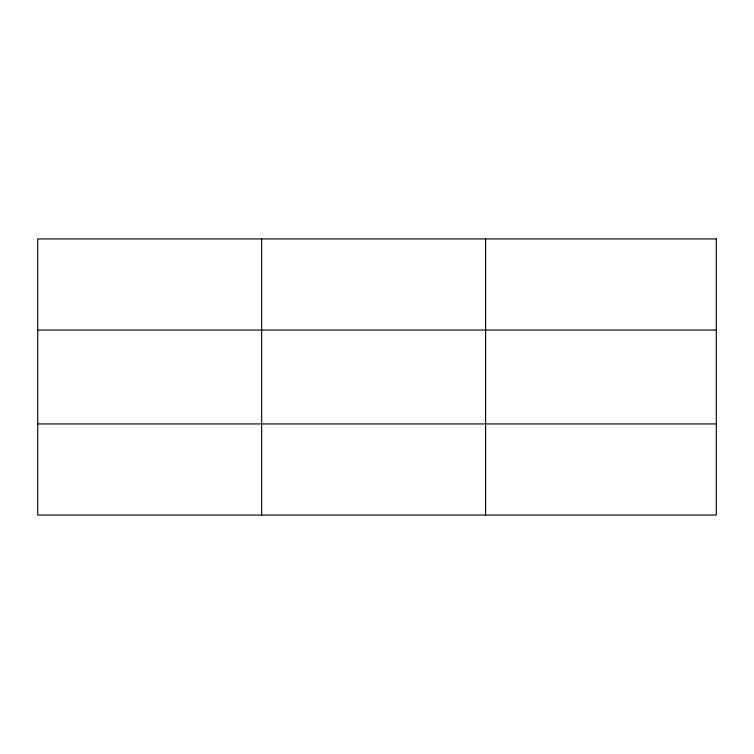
<?xml version="1.0" encoding="UTF-8"?>
<svg xmlns="http://www.w3.org/2000/svg" width="754" height="754" viewBox="0 0 754 754"><rect width="100%" height="100%" fill="white"/><g stroke="black" fill="none" stroke-linecap="round" stroke-linejoin="round"><path stroke-width="1.13" d="M261.638 238.943L261.638 515.057M485.576 238.943L485.576 515.057M37.7 330.063L716.3 330.063M37.7 423.937L716.3 423.937M716.3 238.943L716.3 515.057L37.7 515.057L37.7 238.943L716.3 238.943"/></g></svg>
